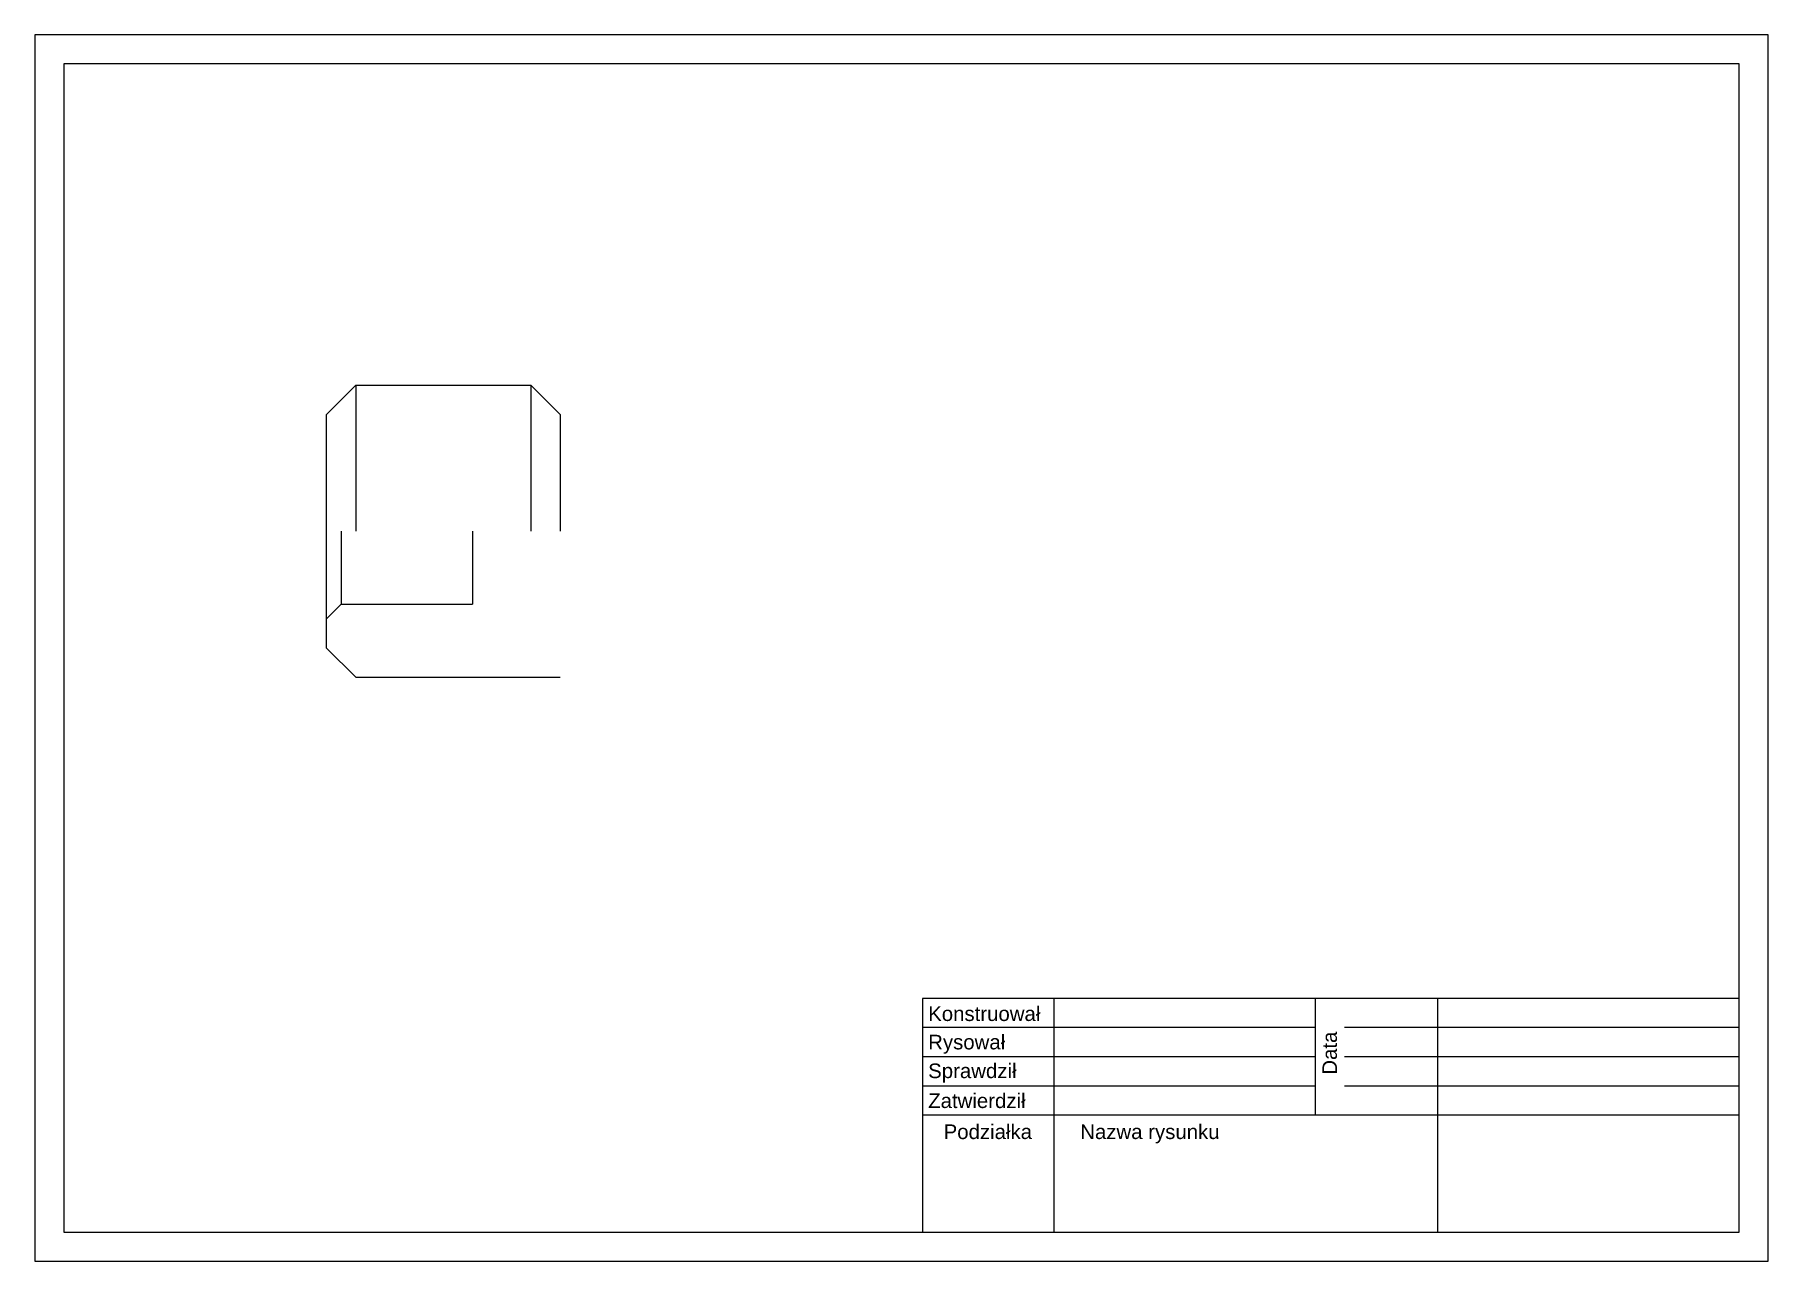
# Model space of a CAD drawing. Header units: millimetres. Extents: x 0 to 297, y 0 to 210.
import ezdxf

# ---------------------------------------------------------------- set-up
doc = ezdxf.new("R2010")
doc.units = ezdxf.units.MM
doc.layers.add('Opis', color=7, linetype='Continuous')
doc.styles.get("Standard").update_dxf_attribs({"font": 'arial.ttf'})

msp = doc.modelspace()

# ---------------------------------------------------------------- linework, layer by layer
msp.add_lwpolyline([(0, 0), (297, 0), (297, 210), (0, 210)], close=True)
at = {"layer": 'Opis'}
for p, q in [((50, 145), (55, 150)), ((55, 150), (85, 150)), ((55, 150), (55, 125)), ((85, 150), (90, 145)), ((85, 150), (85, 125)), ((50, 105), (50, 145)), ((90, 145), (90, 125)), ((52.5, 125), (52.5, 112.5)), ((75, 125), (75, 112.5)), ((50, 110), (52.5, 112.5)), ((50, 110), (50, 110)), ((52.5, 112.5), (52.5, 112.5)), ((52.5, 112.5), (75, 112.5)), ((50, 105), (55, 100)), ((55, 100), (90, 100)), ((292.07, 45), (152.07, 45)), ((152.07, 45), (152.07, 5)), ((174.6, 45), (174.6, 5)), ((219.39, 45), (219.39, 25)), ((240.3, 45), (240.3, 5)), ((219.39, 40), (152.07, 40)), ((292, 40), (224.39, 40)), ((219.39, 35), (152.07, 35)), ((292, 35), (224.39, 35)), ((219.39, 30), (152.07, 30)), ((292, 30), (224.39, 30)), ((292, 25), (152.07, 25))]:
    msp.add_line(p, q, dxfattribs=at)
msp.add_lwpolyline([(5, 5), (292, 5), (292, 205), (5, 205)], close=True, dxfattribs=at)

# ---------------------------------------------------------------- texts
at = {"layer": 'Opis', "char_height": 2.5, "attachment_point": 1}
for s, width, insert in [('Konstruował', 4.6537, (153.07, 43.64)), ('Rysował', 0.0931, (153.07, 38.78)), ('Sprawdził', 1.2656, (153.07, 33.86)), ('Zatwierdził', 2.9509, (153.07, 28.74)), ('Podziałka', 1.3965, (155.72, 23.43)), ('\\pxt12;Nazwa rysunku', 23.6488, (179.12, 23.43))]:
    msp.add_mtext_dynamic_manual_height_columns(s, width=width, gutter_width=12.5, heights=[0], dxfattribs=dict(at, insert=insert))
at = {"layer": 'Opis', "insert": (220.6, 31.95), "char_height": 2.5, "attachment_point": 1, "rotation": 90}
msp.add_mtext_dynamic_manual_height_columns('Data', width=2.5, gutter_width=12.5, heights=[0], dxfattribs=at)

doc.saveas('drawing.dxf')
